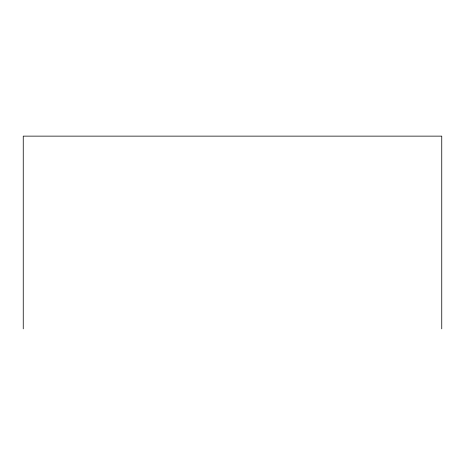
<?xml version="1.0" encoding="UTF-8"?>
<svg xmlns="http://www.w3.org/2000/svg" width="465" height="465" viewBox="0 0 465 465"><rect width="100%" height="100%" fill="white"/><g stroke="black" fill="none" stroke-linecap="round" stroke-linejoin="round"><path stroke-width="0.7" d="M441.75 328.865L441.75 136.135L23.25 136.135L23.25 328.865"/></g></svg>
